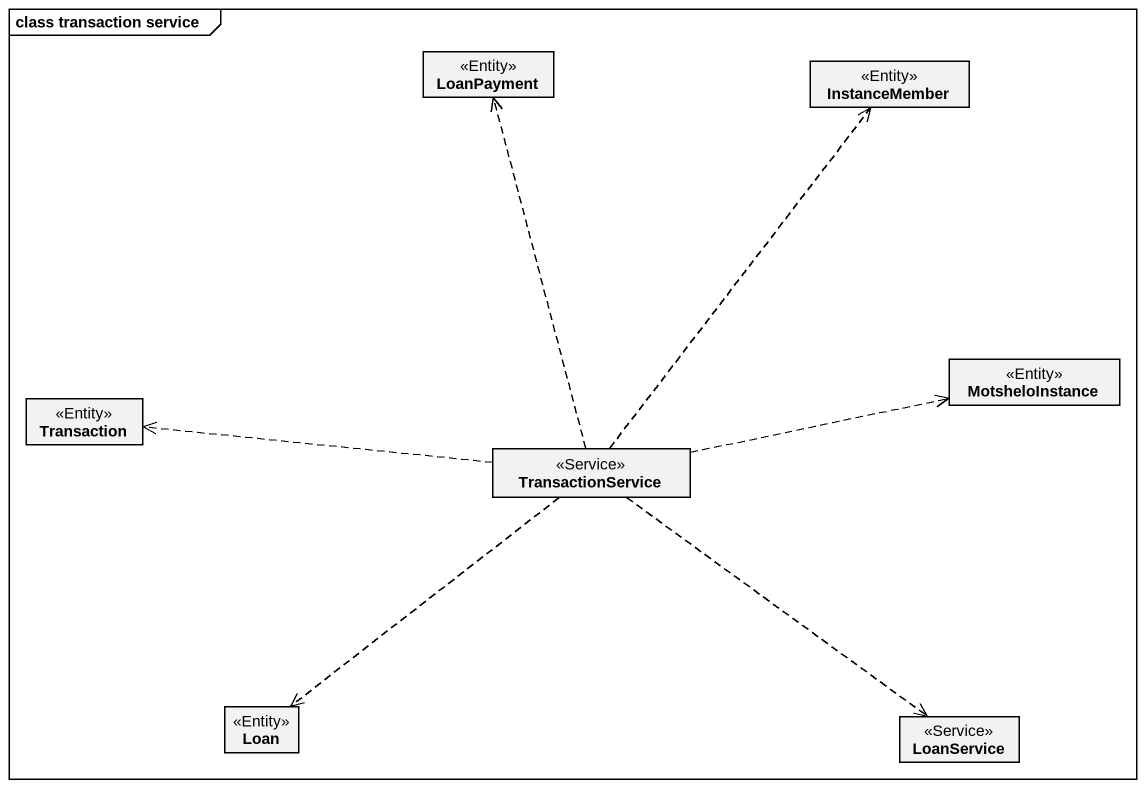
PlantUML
@startuml
mainframe class transaction service
hide circle
hide empty members
class LoanPayment <<Entity>>
class InstanceMember <<Entity>>
class Transaction <<Entity>>
class MotsheloInstance <<Entity>>
class TransactionService <<Service>>
class Loan <<Entity>>
class LoanService <<Service>>
TransactionService .up.> LoanPayment
TransactionService .up.> InstanceMember
TransactionService .left.> Transaction
TransactionService .right.> MotsheloInstance
TransactionService ..> Loan
TransactionService ..> LoanService
@enduml
